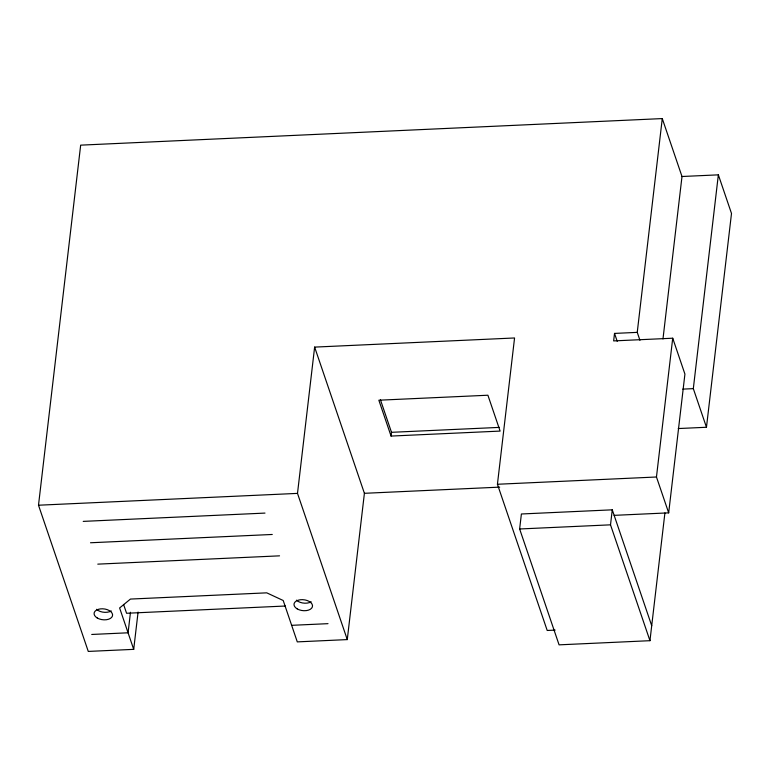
<?xml version="1.0" encoding="UTF-8"?>
<svg xmlns="http://www.w3.org/2000/svg" width="770" height="770" viewBox="0 0 770 770"><rect width="100%" height="100%" fill="white"/><g stroke="black" fill="none" stroke-linecap="round" stroke-linejoin="round"><path stroke-width="1.16" d="M138.08 612.073L133.71 649.351L88.271 651.42L38.5 505.216L80.667 145.145L662.277 118.58L681.999 176.503L662.98 338.944M130.477 612.265L128.08 632.796L91.726 634.461M133.71 649.351L119.62 607.973L130.438 599.07L266.757 592.842L283.206 600.504L297.287 641.882L347.27 639.591L297.499 493.387L314.632 347.106L514.562 337.972L497.43 484.263L547.201 630.466L555.151 630.101M347.27 639.591L364.403 493.31L314.632 347.106M391.064 436.07L378.85 400.208L487.901 395.222L500.115 431.084L391.064 436.07L391.497 432.317L380.438 399.813M664.914 512.945L649.957 640.688L559.078 644.846L519.635 528.98L521.396 513.985L612.265 509.827L651.709 625.692M639.947 340.321L637.242 332.37L614.527 333.41L613.651 340.908L672.72 338.213L684.925 374.076L668.678 512.859L614.142 515.351M649.957 640.688L610.514 524.832L612.265 509.827M637.242 332.37L662.277 118.58M668.678 512.859L656.463 476.996L672.72 338.213M678.226 428.553L706.465 427.263L693.318 388.638L718.352 174.848L681.999 176.503M706.465 427.263L731.5 213.463L718.352 174.848M682.788 389.119L693.318 388.638M391.497 432.317L499.355 427.389M38.5 505.216L297.499 493.387M497.43 484.263L656.463 476.996M364.403 493.31L499.682 487.131M83.227 521.386L264.986 513.09M90.504 542.763L272.262 534.467M519.635 528.98L610.514 524.832M97.78 564.14L279.539 555.844M285.381 606.019L126.578 613.266L123.575 604.44M291.657 625.327L328.01 623.662M614.527 333.41L617.222 341.341M111.236 610.937A9.317 5.467 6.7 0 1 96.529 609.311M311.167 601.803A9.317 5.467 6.7 0 1 296.46 600.176M297.191 608.878A9.317 5.467 6.7 0 0 312.37 606.914A9.317 5.467 6.7 0 0 300.204 599.772A9.317 5.467 6.7 0 0 297.191 608.878M97.261 618.002A9.317 5.467 6.7 0 0 112.439 616.048A9.317 5.467 6.7 0 0 100.283 608.906A9.317 5.467 6.7 0 0 97.261 618.002"/></g></svg>
